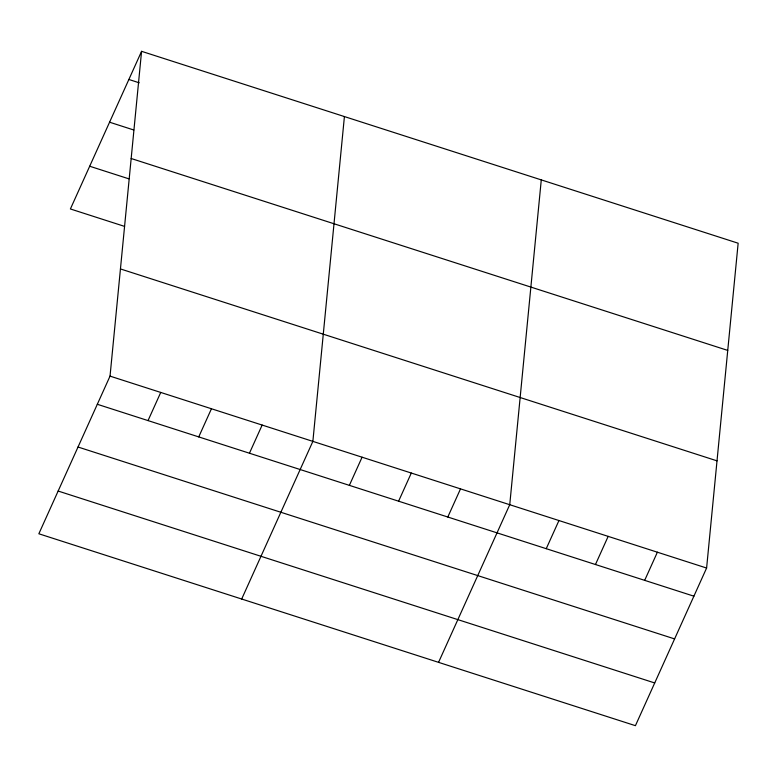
<?xml version="1.0" encoding="UTF-8"?>
<svg xmlns="http://www.w3.org/2000/svg" width="777" height="777" viewBox="0 0 777 777"><rect width="100%" height="100%" fill="white"/><g stroke="black" fill="none" stroke-linecap="round" stroke-linejoin="round"><path stroke-width="1.17" d="M110.033 376.126L141.579 51.321L738.15 243.22L706.604 568.036L635.421 725.679L38.85 533.78L110.033 376.126L706.604 568.036M344.415 116.569L312.869 441.375L241.686 599.028M541.278 179.895L509.741 504.7L438.558 662.354M141.579 51.321L70.396 208.964L124.563 226.389M148.028 420.59L160.742 392.434M198.737 436.907L211.451 408.751M249.446 453.214L262.16 425.058M349.368 485.363L362.082 457.206M398.591 501.194L411.305 473.038M447.805 517.026L460.518 488.869M546.241 548.688L558.954 520.532M595.464 564.52L608.168 536.363M644.677 580.351L657.391 552.194M128.865 79.468L139.238 82.809M109.567 122.203L133.77 129.992M131.167 158.508L727.738 350.408M89.685 166.239L128.875 178.836M120.445 268.939L717.016 460.848M97.319 404.283L693.89 596.182M78.021 447.018L674.601 638.917M58.149 491.045L654.72 682.954"/></g></svg>
